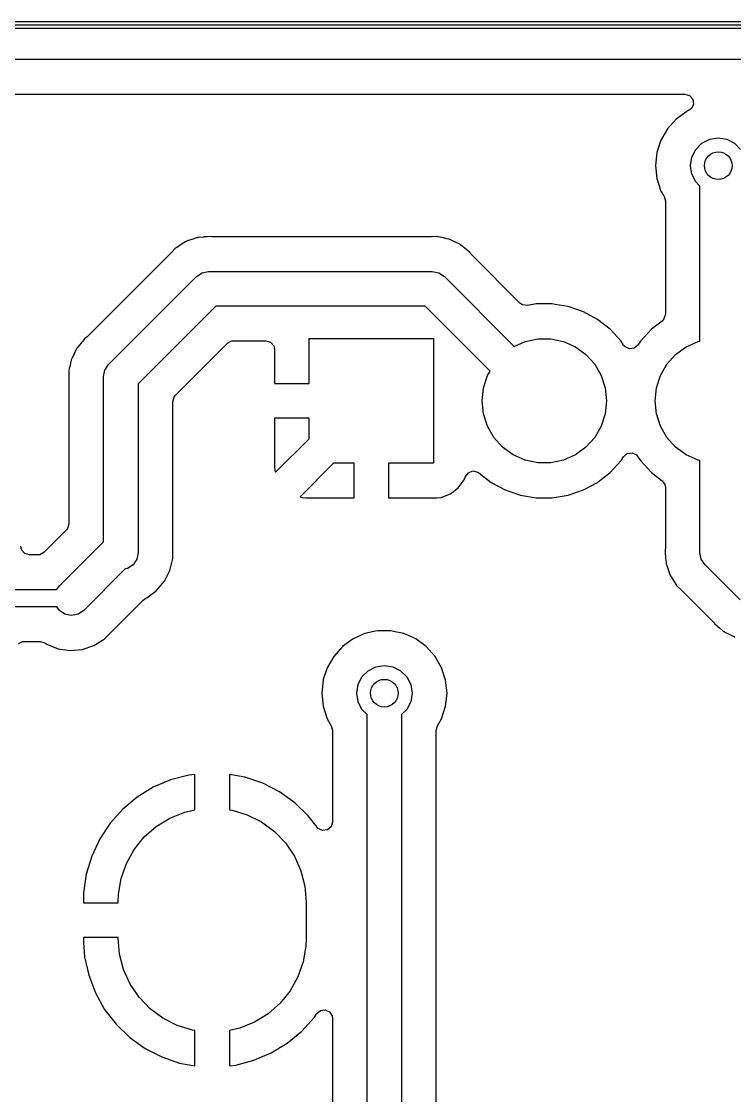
# Model space of a CAD drawing. Extents: x 1.7 to 7.7, y -4.5 to -1.4.
# Drawn here: x 4.993 to 5.399, y -2.009 to -1.398 of the extents above; entities that cross this region are included whole.
import ezdxf

# ---------------------------------------------------------------- set-up
doc = ezdxf.new("R2010")
doc.units = 0
doc.header["$MEASUREMENT"] = 0
doc.layers.add('BLACK', color=7, linetype='CONTINUOUS')

msp = doc.modelspace()

# ---------------------------------------------------------------- linework, layer by layer
at = {"layer": 'BLACK', "linetype": 'CONTINUOUS'}
for p, q in [((1.7, -1.39803), (7.7, -1.39803)), ((7.69803, -1.40197), (1.70197, -1.40197)), ((4.92, -1.4), (5.57484, -1.4)), ((5.57077, -1.41969), (4.92408, -1.41969)), ((4.98935, -1.43939), (5.37108, -1.43939)), ((5.37108, -1.43939), (5.37372, -1.44016)), ((5.37372, -1.44016), (5.37552, -1.44224)), ((5.37477, -1.44747), (5.37307, -1.44873)), ((5.37591, -1.44497), (5.37477, -1.44747)), ((5.37552, -1.44224), (5.37591, -1.44497)), ((5.36615, -1.45351), (5.36116, -1.45905)), ((5.37218, -1.44913), (5.36615, -1.45351)), ((5.37264, -1.44892), (5.37218, -1.44913)), ((5.37218, -1.44913), (5.37218, -1.44913)), ((5.37307, -1.44873), (5.37264, -1.44892)), ((5.36116, -1.45905), (5.35743, -1.4655)), ((5.35743, -1.4655), (5.35513, -1.47259)), ((5.35743, -1.4655), (5.35743, -1.4655)), ((5.38074, -1.46726), (5.38513, -1.46502)), ((5.38513, -1.46502), (5.39, -1.46425)), ((5.39, -1.46425), (5.39487, -1.46502)), ((5.39487, -1.46502), (5.39926, -1.46726)), ((5.37502, -1.47513), (5.37726, -1.47074)), ((5.37726, -1.47074), (5.38074, -1.46726)), ((5.39926, -1.46726), (5.40274, -1.47074)), ((5.35513, -1.47259), (5.35435, -1.48)), ((5.35513, -1.47259), (5.35513, -1.47259)), ((5.37425, -1.48), (5.37502, -1.47513)), ((5.35435, -1.48), (5.35513, -1.48741)), ((5.37502, -1.48487), (5.37425, -1.48)), ((5.35513, -1.48741), (5.35513, -1.48741)), ((5.35513, -1.48741), (5.35743, -1.4945)), ((5.37726, -1.48926), (5.37502, -1.48487)), ((5.37961, -1.4916), (5.37726, -1.48926)), ((5.35743, -1.4945), (5.35743, -1.4945)), ((5.35743, -1.4945), (5.359, -1.49721)), ((5.37961, -1.57985), (5.37961, -1.4916)), ((5.359, -1.49721), (5.35925, -1.49764)), ((5.35925, -1.49764), (5.3599, -1.50008)), ((5.3599, -1.50008), (5.3599, -1.56452)), ((5.09679, -1.52062), (5.09398, -1.52087)), ((5.097, -1.5206), (5.09679, -1.52062)), ((5.09725, -1.52057), (5.097, -1.5206)), ((5.09828, -1.52045), (5.09725, -1.52057)), ((5.0986, -1.52045), (5.09828, -1.52045)), ((5.09882, -1.52044), (5.0986, -1.52045)), ((5.09909, -1.52042), (5.09882, -1.52044)), ((5.10087, -1.52026), (5.09909, -1.52042)), ((5.1018, -1.5204), (5.10087, -1.52026)), ((5.10251, -1.52045), (5.1018, -1.5204)), ((5.22681, -1.52045), (5.10251, -1.52045)), ((5.22984, -1.52036), (5.22681, -1.52045)), ((5.23012, -1.52039), (5.22984, -1.52036)), ((5.23042, -1.52042), (5.23012, -1.52039)), ((5.23012, -1.52039), (5.23012, -1.52039)), ((5.2307, -1.52045), (5.23042, -1.52042)), ((5.23042, -1.52042), (5.23042, -1.52042)), ((5.23171, -1.52069), (5.2307, -1.52045)), ((5.23364, -1.52115), (5.23171, -1.52069)), ((5.08132, -1.52684), (5.08109, -1.52703)), ((5.08133, -1.52684), (5.08132, -1.52684)), ((5.08155, -1.52666), (5.08133, -1.52684)), ((5.08412, -1.52508), (5.08155, -1.52666)), ((5.08665, -1.52342), (5.08412, -1.52508)), ((5.0869, -1.52329), (5.08665, -1.52342)), ((5.08717, -1.52316), (5.0869, -1.52329)), ((5.0869, -1.52329), (5.0869, -1.52329)), ((5.08743, -1.52304), (5.08717, -1.52316)), ((5.08717, -1.52316), (5.08717, -1.52316)), ((5.0903, -1.52209), (5.08743, -1.52304)), ((5.08743, -1.52304), (5.08743, -1.52304)), ((5.08743, -1.52304), (5.08743, -1.52304)), ((5.09041, -1.52205), (5.0903, -1.52209)), ((5.09314, -1.52105), (5.09041, -1.52205)), ((5.09342, -1.52099), (5.09314, -1.52105)), ((5.09371, -1.52092), (5.09342, -1.52099)), ((5.09342, -1.52099), (5.09342, -1.52099)), ((5.09398, -1.52087), (5.09371, -1.52092)), ((5.09371, -1.52092), (5.09371, -1.52092)), ((5.23551, -1.52154), (5.23364, -1.52115)), ((5.2366, -1.52176), (5.23551, -1.52154)), ((5.23687, -1.52185), (5.2366, -1.52176)), ((5.23715, -1.52195), (5.23687, -1.52185)), ((5.23687, -1.52185), (5.23687, -1.52185)), ((5.23742, -1.52205), (5.23715, -1.52195)), ((5.23715, -1.52195), (5.23715, -1.52195)), ((5.23878, -1.52273), (5.23742, -1.52205)), ((5.23742, -1.52205), (5.23742, -1.52205)), ((5.23742, -1.52205), (5.23742, -1.52205)), ((5.24012, -1.5234), (5.23878, -1.52273)), ((5.24132, -1.52396), (5.24012, -1.5234)), ((5.24286, -1.52468), (5.24132, -1.52396)), ((5.2431, -1.52483), (5.24286, -1.52468)), ((5.24286, -1.52468), (5.24286, -1.52468)), ((5.24286, -1.52468), (5.24286, -1.52468)), ((5.24335, -1.52499), (5.2431, -1.52483)), ((5.2431, -1.52483), (5.2431, -1.52483)), ((5.24359, -1.52515), (5.24335, -1.52499)), ((5.24335, -1.52499), (5.24335, -1.52499)), ((5.24591, -1.52709), (5.24359, -1.52515)), ((5.0788, -1.52941), (5.03088, -1.57733)), ((5.08088, -1.52721), (5.0788, -1.52941)), ((5.0811, -1.52703), (5.08088, -1.52721)), ((5.08109, -1.52703), (5.0811, -1.52703)), ((5.24692, -1.52789), (5.24591, -1.52709)), ((5.24704, -1.528), (5.24692, -1.52789)), ((5.24715, -1.52812), (5.24704, -1.528)), ((5.24731, -1.52826), (5.24715, -1.52812)), ((5.24867, -1.52941), (5.24731, -1.52826)), ((5.24888, -1.52959), (5.24867, -1.52941)), ((5.24915, -1.52995), (5.24888, -1.52959)), ((5.24945, -1.53034), (5.24915, -1.52995)), ((5.24991, -1.53088), (5.24945, -1.53034)), ((5.27715, -1.55812), (5.24991, -1.53088)), ((5.04304, -1.59304), (5.09304, -1.54304)), ((5.09304, -1.54304), (5.09623, -1.54091)), ((5.09623, -1.54091), (5.1, -1.54016)), ((5.1, -1.54016), (5.22724, -1.54016)), ((5.22724, -1.54016), (5.23101, -1.54091)), ((5.23101, -1.54091), (5.2342, -1.54304)), ((5.2342, -1.54304), (5.27396, -1.5828)), ((5.10408, -1.55984), (5.05984, -1.60408)), ((5.22317, -1.55984), (5.10408, -1.55984)), ((5.26013, -1.59681), (5.22317, -1.55984)), ((5.27868, -1.55915), (5.27715, -1.55812)), ((5.28141, -1.55948), (5.27868, -1.55915)), ((5.28645, -1.55864), (5.28141, -1.55948)), ((5.29559, -1.55864), (5.28645, -1.55864)), ((5.29722, -1.55891), (5.29559, -1.55864)), ((5.30461, -1.56015), (5.29722, -1.55891)), ((5.31325, -1.56311), (5.30461, -1.56015)), ((5.32128, -1.56746), (5.31325, -1.56311)), ((5.31325, -1.56311), (5.31325, -1.56311)), ((5.3285, -1.57307), (5.32128, -1.56746)), ((5.32128, -1.56746), (5.32128, -1.56746)), ((5.35802, -1.56837), (5.35198, -1.57307)), ((5.35913, -1.56716), (5.35802, -1.56837)), ((5.3599, -1.56452), (5.35913, -1.56716)), ((5.33468, -1.5798), (5.3285, -1.57307)), ((5.3285, -1.57307), (5.3285, -1.57307)), ((5.3285, -1.57307), (5.3285, -1.57307)), ((5.35198, -1.57307), (5.34782, -1.57759)), ((5.35198, -1.57307), (5.35198, -1.57307)), ((5.35198, -1.57307), (5.35198, -1.57307)), ((5.02709, -1.58134), (5.02515, -1.58365)), ((5.02789, -1.58032), (5.02709, -1.58134)), ((5.02812, -1.58009), (5.02789, -1.58032)), ((5.02826, -1.57994), (5.02812, -1.58009)), ((5.02959, -1.57836), (5.02826, -1.57994)), ((5.03034, -1.5778), (5.02959, -1.57836)), ((5.03088, -1.57733), (5.03034, -1.5778)), ((5.08098, -1.61081), (5.11081, -1.58098)), ((5.11081, -1.58098), (5.11322, -1.57966)), ((5.11322, -1.57966), (5.11426, -1.57955)), ((5.11426, -1.57955), (5.1326, -1.57955)), ((5.1326, -1.57955), (5.13524, -1.58032)), ((5.13524, -1.58032), (5.13704, -1.5824)), ((5.15717, -1.60394), (5.15717, -1.57835)), ((5.15717, -1.57835), (5.22803, -1.57835)), ((5.22803, -1.57835), (5.22803, -1.64921)), ((5.27396, -1.5828), (5.28007, -1.58008)), ((5.28007, -1.58008), (5.28732, -1.57854)), ((5.28732, -1.57854), (5.29473, -1.57854)), ((5.29473, -1.57854), (5.30197, -1.58008)), ((5.30197, -1.58008), (5.30874, -1.58309)), ((5.33615, -1.58204), (5.33468, -1.5798)), ((5.33468, -1.5798), (5.33468, -1.5798)), ((5.33468, -1.5798), (5.33468, -1.5798)), ((5.34579, -1.5798), (5.34432, -1.58204)), ((5.34782, -1.57759), (5.34579, -1.5798)), ((5.37173, -1.58309), (5.3785, -1.58008)), ((5.3785, -1.58008), (5.37961, -1.57985)), ((5.0234, -1.58712), (5.02205, -1.58983)), ((5.02468, -1.58438), (5.0234, -1.58712)), ((5.02483, -1.58414), (5.02468, -1.58438)), ((5.02499, -1.58389), (5.02483, -1.58414)), ((5.02483, -1.58414), (5.02483, -1.58414)), ((5.02515, -1.58365), (5.02499, -1.58389)), ((5.02499, -1.58389), (5.02499, -1.58389)), ((5.13704, -1.5824), (5.13748, -1.58443)), ((5.13748, -1.58443), (5.13748, -1.60394)), ((5.30874, -1.58309), (5.31473, -1.58745)), ((5.31473, -1.58745), (5.31969, -1.59295)), ((5.33701, -1.58303), (5.33615, -1.58204)), ((5.33951, -1.5842), (5.33701, -1.58303)), ((5.34223, -1.58383), (5.33951, -1.5842)), ((5.34432, -1.58204), (5.34223, -1.58383)), ((5.36078, -1.59295), (5.36574, -1.58745)), ((5.36574, -1.58745), (5.37173, -1.58309)), ((5.02115, -1.5936), (5.02072, -1.59543)), ((5.02146, -1.59212), (5.02115, -1.5936)), ((5.02176, -1.59064), (5.02146, -1.59212)), ((5.02185, -1.59037), (5.02176, -1.59064)), ((5.02195, -1.59009), (5.02185, -1.59037)), ((5.02185, -1.59037), (5.02185, -1.59037)), ((5.02205, -1.58983), (5.02195, -1.59009)), ((5.02195, -1.59009), (5.02195, -1.59009)), ((5.04091, -1.59623), (5.04304, -1.59304)), ((5.31969, -1.59295), (5.32339, -1.59937)), ((5.35708, -1.59937), (5.36078, -1.59295)), ((5.02039, -1.59712), (5.02036, -1.59741)), ((5.02036, -1.59741), (5.02045, -1.60043)), ((5.02042, -1.59683), (5.02039, -1.59712)), ((5.02039, -1.59712), (5.02039, -1.59712)), ((5.02045, -1.59655), (5.02042, -1.59683)), ((5.02042, -1.59683), (5.02042, -1.59683)), ((5.02072, -1.59543), (5.02045, -1.59655)), ((5.04016, -1.6), (5.04091, -1.59623)), ((5.04016, -1.69), (5.04016, -1.6)), ((5.25636, -1.60641), (5.25865, -1.59937)), ((5.25865, -1.59937), (5.26013, -1.59681)), ((5.32339, -1.59937), (5.32568, -1.60641)), ((5.35479, -1.60641), (5.35708, -1.59937)), ((5.02045, -1.60043), (5.02045, -1.68374)), ((5.05984, -1.60408), (5.05984, -1.69)), ((5.13748, -1.60394), (5.15717, -1.60394)), ((5.07955, -1.61426), (5.08032, -1.61162)), ((5.08032, -1.61162), (5.08098, -1.61081)), ((5.25559, -1.61378), (5.25636, -1.60641)), ((5.32568, -1.60641), (5.32646, -1.61378)), ((5.35402, -1.61378), (5.35479, -1.60641)), ((5.07955, -1.68828), (5.07955, -1.61426)), ((5.25636, -1.62115), (5.25559, -1.61378)), ((5.32646, -1.61378), (5.32568, -1.62115)), ((5.35479, -1.62115), (5.35402, -1.61378)), ((5.13748, -1.62362), (5.13748, -1.6511)), ((5.15717, -1.62362), (5.13748, -1.62362)), ((5.15717, -1.63529), (5.15717, -1.62362)), ((5.25865, -1.62819), (5.25636, -1.62115)), ((5.32568, -1.62115), (5.32339, -1.62819)), ((5.35708, -1.62819), (5.35479, -1.62115)), ((5.26236, -1.63461), (5.25865, -1.62819)), ((5.32339, -1.62819), (5.31969, -1.63461)), ((5.36078, -1.63461), (5.35708, -1.62819)), ((5.13808, -1.65438), (5.15717, -1.63529)), ((5.26731, -1.64011), (5.26236, -1.63461)), ((5.31969, -1.63461), (5.31473, -1.64011)), ((5.36574, -1.64011), (5.36078, -1.63461)), ((5.27331, -1.64447), (5.26731, -1.64011)), ((5.31473, -1.64011), (5.30874, -1.64447)), ((5.37173, -1.64447), (5.36574, -1.64011)), ((5.28007, -1.64748), (5.27331, -1.64447)), ((5.28732, -1.64902), (5.28007, -1.64748)), ((5.29473, -1.64902), (5.28732, -1.64902)), ((5.30197, -1.64748), (5.29473, -1.64902)), ((5.30874, -1.64447), (5.30197, -1.64748)), ((5.3285, -1.65448), (5.33468, -1.64776)), ((5.33468, -1.64776), (5.33615, -1.64552)), ((5.33615, -1.64552), (5.33824, -1.64373)), ((5.33824, -1.64373), (5.34097, -1.64336)), ((5.34097, -1.64336), (5.34346, -1.64452)), ((5.34346, -1.64452), (5.34432, -1.64552)), ((5.34432, -1.64552), (5.34579, -1.64776)), ((5.34579, -1.64776), (5.34579, -1.64776)), ((5.34579, -1.64776), (5.34579, -1.64776)), ((5.34579, -1.64776), (5.35198, -1.65448)), ((5.3785, -1.64748), (5.37173, -1.64447)), ((5.37961, -1.64771), (5.3785, -1.64748)), ((5.37961, -1.7), (5.37961, -1.64771)), ((5.13748, -1.6511), (5.13773, -1.65344)), ((5.13773, -1.65344), (5.13773, -1.65344)), ((5.13773, -1.65344), (5.13808, -1.65438)), ((5.17108, -1.64921), (5.152, -1.6683)), ((5.18276, -1.64921), (5.17108, -1.64921)), ((5.18276, -1.6689), (5.18276, -1.64921)), ((5.22803, -1.64921), (5.20244, -1.64921)), ((5.20244, -1.64921), (5.20244, -1.6689)), ((5.24621, -1.65681), (5.24786, -1.65461)), ((5.24786, -1.65461), (5.25043, -1.65365)), ((5.25043, -1.65365), (5.25312, -1.65423)), ((5.25312, -1.65423), (5.25378, -1.65466)), ((5.25378, -1.65466), (5.26076, -1.6601)), ((5.3251, -1.65712), (5.3285, -1.65448)), ((5.35198, -1.65448), (5.35802, -1.65919)), ((5.24209, -1.66328), (5.24549, -1.65874)), ((5.24549, -1.65874), (5.24621, -1.65681)), ((5.24549, -1.65874), (5.24549, -1.65874)), ((5.26076, -1.6601), (5.26076, -1.6601)), ((5.26076, -1.6601), (5.26076, -1.6601)), ((5.26076, -1.6601), (5.2688, -1.66445)), ((5.31325, -1.66445), (5.32128, -1.6601)), ((5.32128, -1.6601), (5.32163, -1.65983)), ((5.32163, -1.65983), (5.3251, -1.65712)), ((5.35802, -1.65919), (5.35963, -1.66142)), ((5.23226, -1.66865), (5.23756, -1.66667)), ((5.23756, -1.66667), (5.24209, -1.66328)), ((5.23756, -1.66667), (5.23756, -1.66667)), ((5.24209, -1.66328), (5.24209, -1.66328)), ((5.2688, -1.66445), (5.27087, -1.66516)), ((5.27087, -1.66516), (5.27744, -1.66741)), ((5.30461, -1.66741), (5.31325, -1.66445)), ((5.35963, -1.66142), (5.3599, -1.66304)), ((5.3599, -1.66304), (5.3599, -1.69749)), ((5.152, -1.6683), (5.15294, -1.66865)), ((5.15294, -1.66865), (5.15294, -1.66865)), ((5.15294, -1.66865), (5.15528, -1.6689)), ((5.15528, -1.6689), (5.15528, -1.6689)), ((5.15528, -1.6689), (5.18276, -1.6689)), ((5.20244, -1.6689), (5.22991, -1.6689)), ((5.22991, -1.6689), (5.22992, -1.6689)), ((5.22992, -1.6689), (5.23226, -1.66865)), ((5.23226, -1.66865), (5.23226, -1.66865)), ((5.27744, -1.66741), (5.27744, -1.66741)), ((5.27744, -1.66741), (5.27744, -1.66741)), ((5.27744, -1.66741), (5.28645, -1.66892)), ((5.28645, -1.66892), (5.28645, -1.66892)), ((5.28645, -1.66892), (5.29559, -1.66892)), ((5.29559, -1.66892), (5.30461, -1.66741)), ((5.29559, -1.66892), (5.29559, -1.66892)), ((5.02045, -1.68374), (5.01968, -1.68638)), ((5.01902, -1.68719), (5.00627, -1.69994)), ((5.01968, -1.68638), (5.01902, -1.68719)), ((5.04016, -1.69392), (5.04016, -1.69)), ((5.05984, -1.69), (5.05984, -1.698)), ((5.07955, -1.69757), (5.07955, -1.68828)), ((4.99359, -1.69852), (4.99315, -1.69649)), ((5.01504, -1.71904), (5.04016, -1.69392)), ((5.07961, -1.69959), (5.07955, -1.69757)), ((5.3599, -1.69749), (5.35985, -1.6982)), ((4.99539, -1.7006), (4.99359, -1.69852)), ((4.99803, -1.70137), (4.99539, -1.7006)), ((5.00282, -1.70137), (4.99803, -1.70137)), ((5.00386, -1.70126), (5.00282, -1.70137)), ((5.00627, -1.69994), (5.00386, -1.70126)), ((5.05909, -1.70377), (5.05696, -1.70696)), ((5.05984, -1.7), (5.05909, -1.70377)), ((5.05984, -1.698), (5.05984, -1.698)), ((5.05984, -1.698), (5.05984, -1.698)), ((5.05984, -1.698), (5.05984, -1.7)), ((5.07795, -1.71017), (5.07955, -1.70345)), ((5.07955, -1.70152), (5.07961, -1.70088)), ((5.07955, -1.70345), (5.07955, -1.70152)), ((5.07964, -1.70059), (5.07961, -1.69959)), ((5.07961, -1.70088), (5.07964, -1.70059)), ((5.07961, -1.70088), (5.07961, -1.70088)), ((5.35985, -1.6982), (5.35971, -1.69913)), ((5.35971, -1.69913), (5.35989, -1.70118)), ((5.35989, -1.70118), (5.3599, -1.7014)), ((5.3599, -1.7014), (5.3599, -1.70172)), ((5.3599, -1.70172), (5.36005, -1.703)), ((5.36005, -1.703), (5.36031, -1.70602)), ((5.38036, -1.70377), (5.37961, -1.7)), ((5.38249, -1.70696), (5.38036, -1.70377)), ((5.05259, -1.70933), (5.02896, -1.73296)), ((5.05377, -1.70909), (5.05259, -1.70933)), ((5.05696, -1.70696), (5.05377, -1.70909)), ((5.36031, -1.70602), (5.36037, -1.70629)), ((5.36037, -1.70629), (5.36037, -1.70629)), ((5.36037, -1.70629), (5.36043, -1.70658)), ((5.36043, -1.70658), (5.36044, -1.70658)), ((5.36044, -1.70658), (5.3605, -1.70686)), ((5.3605, -1.70686), (5.36154, -1.7097)), ((5.36154, -1.7097), (5.36249, -1.71257)), ((5.40249, -1.72696), (5.38249, -1.70696)), ((5.07485, -1.71635), (5.07795, -1.71017)), ((5.36249, -1.71257), (5.36261, -1.71283)), ((5.36261, -1.71283), (5.36261, -1.71283)), ((5.36261, -1.71283), (5.36274, -1.7131)), ((5.36274, -1.7131), (5.36274, -1.7131)), ((5.36274, -1.7131), (5.36286, -1.71335)), ((5.36286, -1.71335), (5.36286, -1.71335)), ((5.36286, -1.71335), (5.36286, -1.71335)), ((5.36286, -1.71335), (5.36453, -1.71588)), ((5.36453, -1.71588), (5.36611, -1.71845)), ((4.82232, -1.72108), (5.01368, -1.72108)), ((5.01368, -1.72108), (5.01504, -1.71904)), ((5.06487, -1.72576), (5.07041, -1.72164)), ((5.07041, -1.72164), (5.07485, -1.71635)), ((5.36611, -1.71845), (5.36629, -1.71867)), ((5.36629, -1.71867), (5.36629, -1.71868)), ((5.36629, -1.71868), (5.36648, -1.71891)), ((5.36648, -1.71891), (5.36648, -1.7189)), ((5.36648, -1.7189), (5.36666, -1.71912)), ((5.36666, -1.71912), (5.36886, -1.7212)), ((5.36886, -1.7212), (5.38678, -1.73912)), ((5.04045, -1.74934), (5.06272, -1.72707)), ((5.06272, -1.72707), (5.06424, -1.72604)), ((5.06424, -1.72604), (5.06487, -1.72576)), ((5.01368, -1.73092), (4.82232, -1.73092)), ((5.01504, -1.73296), (5.01368, -1.73092)), ((5.01823, -1.73509), (5.01504, -1.73296)), ((5.02896, -1.73296), (5.02577, -1.73509)), ((5.022, -1.73584), (5.01823, -1.73509)), ((5.02577, -1.73509), (5.022, -1.73584)), ((5.38678, -1.73912), (5.38725, -1.73966)), ((5.38725, -1.73966), (5.38781, -1.74041)), ((5.38781, -1.74041), (5.38939, -1.74174)), ((5.18898, -1.7461), (5.18218, -1.74913)), ((5.195, -1.74482), (5.18898, -1.7461)), ((5.18898, -1.7461), (5.18898, -1.7461)), ((5.19627, -1.74455), (5.195, -1.74482)), ((5.20373, -1.74455), (5.19627, -1.74455)), ((5.20517, -1.74485), (5.20373, -1.74455)), ((5.21102, -1.7461), (5.20517, -1.74485)), ((5.21782, -1.74913), (5.21102, -1.7461)), ((5.21102, -1.7461), (5.21102, -1.7461)), ((5.38939, -1.74174), (5.38954, -1.74188)), ((5.38954, -1.74188), (5.38977, -1.74211)), ((5.38977, -1.74211), (5.39079, -1.74291)), ((5.39079, -1.74291), (5.39265, -1.74448)), ((5.39265, -1.74448), (5.3931, -1.74485)), ((5.3931, -1.74485), (5.3931, -1.74485)), ((5.3931, -1.74485), (5.39334, -1.74501)), ((5.39334, -1.74501), (5.39334, -1.74501)), ((5.39334, -1.74501), (5.39359, -1.74517)), ((5.39359, -1.74517), (5.39359, -1.74517)), ((5.39359, -1.74517), (5.39383, -1.74532)), ((5.39383, -1.74532), (5.39383, -1.74532)), ((5.39383, -1.74532), (5.39657, -1.7466)), ((5.39657, -1.7466), (5.39927, -1.74795)), ((4.99177, -1.75174), (4.9943, -1.75066)), ((4.9943, -1.75066), (4.99488, -1.75063)), ((4.99488, -1.75063), (5.00412, -1.75063)), ((5.00412, -1.75063), (5.00676, -1.7514)), ((5.00676, -1.7514), (5.00692, -1.75151)), ((5.00692, -1.75151), (5.00788, -1.75218)), ((5.00788, -1.75218), (5.00788, -1.75218)), ((5.00788, -1.75218), (5.00788, -1.75218)), ((5.00788, -1.75218), (5.0143, -1.75473)), ((5.03457, -1.75296), (5.04045, -1.74934)), ((5.18218, -1.74913), (5.17615, -1.75351)), ((5.18218, -1.74913), (5.18218, -1.74913)), ((5.22385, -1.75351), (5.21782, -1.74913)), ((5.21782, -1.74913), (5.21782, -1.74913)), ((5.39927, -1.74795), (5.39927, -1.74795)), ((5.39927, -1.74795), (5.39927, -1.74795)), ((5.39927, -1.74795), (5.39927, -1.74795)), ((5.39927, -1.74795), (5.39954, -1.74805)), ((5.0143, -1.75473), (5.0143, -1.75473)), ((5.0143, -1.75473), (5.0143, -1.75473)), ((5.0143, -1.75473), (5.02113, -1.75574)), ((5.02113, -1.75574), (5.02802, -1.75513)), ((5.02802, -1.75513), (5.03457, -1.75296)), ((5.17615, -1.75351), (5.17116, -1.75905)), ((5.22884, -1.75905), (5.22385, -1.75351)), ((5.22385, -1.75351), (5.22385, -1.75351)), ((5.17116, -1.75905), (5.16743, -1.7655)), ((5.19074, -1.76726), (5.19513, -1.76502)), ((5.19513, -1.76502), (5.2, -1.76425)), ((5.2, -1.76425), (5.20487, -1.76502)), ((5.20487, -1.76502), (5.20926, -1.76726)), ((5.23257, -1.7655), (5.22884, -1.75905)), ((5.16743, -1.7655), (5.16524, -1.77224)), ((5.16743, -1.7655), (5.16743, -1.7655)), ((5.18502, -1.77513), (5.18726, -1.77074)), ((5.18726, -1.77074), (5.19074, -1.76726)), ((5.20926, -1.76726), (5.21274, -1.77074)), ((5.21274, -1.77074), (5.21498, -1.77513)), ((5.23487, -1.77259), (5.23257, -1.7655)), ((5.16513, -1.77259), (5.16435, -1.78)), ((5.16524, -1.77224), (5.16513, -1.77259)), ((5.18425, -1.78), (5.18502, -1.77513)), ((5.21498, -1.77513), (5.21575, -1.78)), ((5.23565, -1.78), (5.23487, -1.77259)), ((5.16435, -1.78), (5.16513, -1.78741)), ((5.18502, -1.78487), (5.18425, -1.78)), ((5.21575, -1.78), (5.21498, -1.78487)), ((5.23487, -1.78741), (5.23565, -1.78)), ((5.16513, -1.78741), (5.16513, -1.78741)), ((5.16513, -1.78741), (5.16743, -1.7945)), ((5.18726, -1.78926), (5.18502, -1.78487)), ((5.19016, -1.79215), (5.18726, -1.78926)), ((5.21274, -1.78926), (5.20984, -1.79215)), ((5.21498, -1.78487), (5.21274, -1.78926)), ((5.23257, -1.7945), (5.23487, -1.78741)), ((5.16743, -1.7945), (5.16743, -1.7945)), ((5.16743, -1.7945), (5.1698, -1.7986)), ((5.19016, -2.16), (5.19016, -1.79215)), ((5.20984, -1.79215), (5.20984, -2.15592)), ((5.2302, -1.7986), (5.23257, -1.7945)), ((5.1698, -1.7986), (5.17045, -1.80104)), ((5.17045, -1.80104), (5.17045, -1.85328)), ((5.22955, -1.80104), (5.2302, -1.7986)), ((5.22955, -2.14574), (5.22955, -1.80104)), ((5.12062, -1.82778), (5.11189, -1.82617)), ((5.11189, -1.82617), (5.11189, -1.84629)), ((5.07834, -1.82933), (5.06847, -1.83352)), ((5.08871, -1.82662), (5.07834, -1.82933)), ((5.0922, -1.82623), (5.08871, -1.82662)), ((5.08871, -1.82662), (5.08871, -1.82662)), ((5.0922, -1.84636), (5.0922, -1.82623)), ((5.13076, -1.83124), (5.12062, -1.82778)), ((5.12062, -1.82778), (5.12062, -1.82778)), ((5.1403, -1.83614), (5.13076, -1.83124)), ((5.13076, -1.83124), (5.13076, -1.83124)), ((5.06847, -1.83352), (5.05933, -1.8391)), ((5.06847, -1.83352), (5.06847, -1.83352)), ((5.14901, -1.84238), (5.1403, -1.83614)), ((5.1403, -1.83614), (5.1403, -1.83614)), ((5.05932, -1.8391), (5.05109, -1.84596)), ((5.05933, -1.8391), (5.05932, -1.8391)), ((5.15673, -1.84982), (5.14901, -1.84238)), ((5.14901, -1.84238), (5.14901, -1.84238)), ((5.05109, -1.84596), (5.04393, -1.85394)), ((5.05109, -1.84596), (5.05109, -1.84596)), ((5.07794, -1.85101), (5.08637, -1.84762)), ((5.08637, -1.84762), (5.0922, -1.84636)), ((5.11189, -1.84629), (5.11333, -1.84648)), ((5.11333, -1.84648), (5.12201, -1.84914)), ((5.12201, -1.84914), (5.13012, -1.85323)), ((5.16171, -1.85626), (5.15673, -1.84982)), ((5.15673, -1.84982), (5.15673, -1.84982)), ((5.04393, -1.85394), (5.03802, -1.86288)), ((5.06339, -1.86177), (5.07021, -1.85577)), ((5.07021, -1.85577), (5.07794, -1.85101)), ((5.13012, -1.85323), (5.13742, -1.85863)), ((5.16237, -1.85697), (5.16171, -1.85626)), ((5.16968, -1.85592), (5.1676, -1.85772)), ((5.17045, -1.85328), (5.16968, -1.85592)), ((5.05769, -1.86884), (5.06339, -1.86177)), ((5.13742, -1.85863), (5.14371, -1.86518)), ((5.16488, -1.85811), (5.16237, -1.85697)), ((5.1676, -1.85772), (5.16488, -1.85811)), ((5.03802, -1.86288), (5.03347, -1.87259)), ((5.03802, -1.86288), (5.03802, -1.86288)), ((5.05326, -1.87676), (5.05769, -1.86884)), ((5.14371, -1.86518), (5.14879, -1.87271)), ((5.03347, -1.87259), (5.03038, -1.88285)), ((5.03347, -1.87259), (5.03347, -1.87259)), ((5.14879, -1.87271), (5.15253, -1.88098)), ((5.05023, -1.88533), (5.05326, -1.87676)), ((5.15253, -1.88098), (5.15482, -1.88977)), ((5.03038, -1.88285), (5.02882, -1.89346)), ((5.03038, -1.88285), (5.03038, -1.88285)), ((5.0487, -1.89428), (5.05023, -1.88533)), ((5.15482, -1.88977), (5.15559, -1.89882)), ((5.02882, -1.89346), (5.02882, -1.89921)), ((5.02882, -1.89921), (5.0485, -1.89921)), ((5.0485, -1.89882), (5.0487, -1.89428)), ((5.0485, -1.89921), (5.0485, -1.89882)), ((5.15559, -1.89882), (5.15559, -1.91929)), ((5.02882, -1.9189), (5.02882, -1.92197)), ((5.0485, -1.9189), (5.02882, -1.9189)), ((5.02882, -1.92197), (5.02941, -1.92998)), ((5.0485, -1.91929), (5.0485, -1.9189)), ((5.04927, -1.92834), (5.0485, -1.91929)), ((5.1554, -1.92383), (5.15386, -1.93278)), ((5.15559, -1.91929), (5.1554, -1.92383)), ((5.02941, -1.92998), (5.02941, -1.92998)), ((5.02941, -1.92998), (5.03174, -1.94044)), ((5.05156, -1.93713), (5.04927, -1.92834)), ((5.15386, -1.93278), (5.15084, -1.94135)), ((5.03174, -1.94044), (5.03174, -1.94044)), ((5.03174, -1.94044), (5.03557, -1.95046)), ((5.0553, -1.9454), (5.05156, -1.93713)), ((5.15084, -1.94135), (5.14641, -1.94927)), ((5.06039, -1.95293), (5.0553, -1.9454)), ((5.03557, -1.95046), (5.04081, -1.9598)), ((5.06667, -1.95948), (5.06039, -1.95293)), ((5.14641, -1.94927), (5.1407, -1.95634)), ((5.04081, -1.9598), (5.04736, -1.96829)), ((5.07397, -1.96489), (5.06667, -1.95948)), ((5.1407, -1.95634), (5.13389, -1.96234)), ((5.1615, -1.96215), (5.1636, -1.96037)), ((5.1636, -1.96037), (5.16633, -1.96002)), ((5.16633, -1.96002), (5.16882, -1.96119)), ((5.08208, -1.96897), (5.07397, -1.96489)), ((5.13389, -1.96234), (5.12615, -1.9671)), ((5.15301, -1.97215), (5.16016, -1.96417)), ((5.16016, -1.96417), (5.1615, -1.96215)), ((5.16882, -1.96119), (5.17027, -1.96353)), ((5.17027, -1.96353), (5.17045, -1.96484)), ((5.17045, -1.96484), (5.17045, -2.15749)), ((5.04736, -1.96829), (5.04736, -1.96829)), ((5.04736, -1.96829), (5.05508, -1.97573)), ((5.09077, -1.97163), (5.08208, -1.96897)), ((5.0922, -1.97182), (5.09077, -1.97163)), ((5.0922, -1.99194), (5.0922, -1.97182)), ((5.11773, -1.97049), (5.11189, -1.97175)), ((5.11189, -1.97175), (5.11189, -1.99188)), ((5.12615, -1.9671), (5.11773, -1.97049)), ((5.14477, -1.97901), (5.15301, -1.97215)), ((5.15301, -1.97215), (5.15301, -1.97215)), ((5.05508, -1.97573), (5.05508, -1.97573)), ((5.05508, -1.97573), (5.0638, -1.98197)), ((5.0638, -1.98197), (5.0638, -1.98197)), ((5.0638, -1.98197), (5.07333, -1.98687)), ((5.12575, -1.98878), (5.13562, -1.98459)), ((5.13562, -1.98459), (5.14477, -1.97901)), ((5.13562, -1.98459), (5.13562, -1.98459)), ((5.14477, -1.97901), (5.14477, -1.97901)), ((5.07333, -1.98687), (5.07333, -1.98687)), ((5.07333, -1.98687), (5.08348, -1.99033)), ((5.08348, -1.99033), (5.08348, -1.99033)), ((5.08348, -1.99033), (5.0922, -1.99194)), ((5.11538, -1.99149), (5.12575, -1.98878)), ((5.11189, -1.99188), (5.11538, -1.99149)), ((5.11538, -1.99149), (5.11538, -1.99149))]:
    msp.add_line(p, q, dxfattribs=at)
at = {"layer": 'BLACK'}
for centre in [(5.39, -1.48), (5.2, -1.78)]:
    msp.add_circle(centre, 0.00787, dxfattribs=at)

doc.saveas('drawing.dxf')
